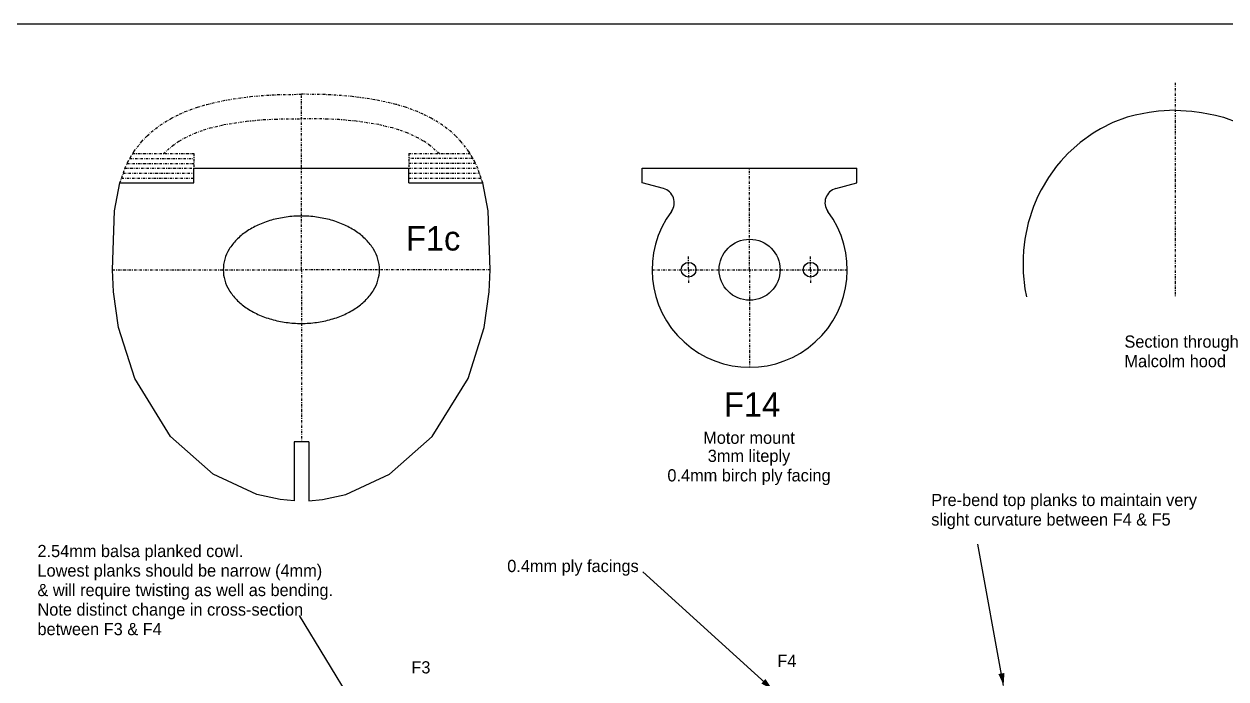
# Model space of a CAD drawing. Extents: x -1638 to 412, y -412 to 1290.
# Drawn here: x -1431 to -1184.7, y 1135.9 to 1270.2 of the extents above; entities that cross this region are included whole.
import ezdxf
from ezdxf.enums import TextEntityAlignment as Align

# ---------------------------------------------------------------- set-up
doc = ezdxf.new("R2010")
doc.units = 0
doc.linetypes.add('DASHDOT', pattern=[1, 0.5, -0.25, 0, -0.25])
for name, color, linetype in [('4', 7, 'CONTINUOUS'), ('6', 7, 'CONTINUOUS'), ('7', 7, 'CONTINUOUS'), ('8', 7, 'CONTINUOUS')]:
    doc.layers.add(name, color=color, linetype=linetype)
doc.styles.add('txt', font='TXT', dxfattribs={"height": 0.2})

# ---------------------------------------------------------------- blocks, each defined once
blk = doc.blocks.new('*D20')
at = {"layer": '7', "color": 215, "linetype": 'CONTINUOUS'}
blk.add_line((0, 0), (-5.2664, 28.9411), dxfattribs=at)
blk.add_solid([(0.1673, 2.5715), (0, 0), (-1.0625, 2.3477)], dxfattribs=at)
blk = doc.blocks.new('*D32')
at = {"layer": '7', "color": 215, "linetype": 'CONTINUOUS'}
blk.add_line((0, 0), (-26.5338, 24.1053), dxfattribs=at)
blk.add_solid([(-1.4302, 2.1437), (0, 0), (-2.2707, 1.2185)], dxfattribs=at)
blk = doc.blocks.new('*D33')
at = {"layer": '7', "color": 215, "linetype": 'CONTINUOUS'}
blk.add_line((0, 0), (-10.8036, 17.8245), dxfattribs=at)
blk.add_solid([(-0.7613, 2.4619), (0, 0), (-1.8303, 1.814)], dxfattribs=at)

msp = doc.modelspace()

# ---------------------------------------------------------------- linework, layer by layer
at = {"layer": '4', "color": 166, "linetype": 'DASHDOT'}
for p, q in [((-1195.039, 1258.1601), (-1195.039, 1214.2902)), ((-1374.1248, 1219.8224), (-1374.1248, 1255.7901)), ((-1282.268, 1219.8224), (-1282.268, 1240.6219)), ((-1294.768, 1219.8224), (-1294.768, 1222.7414)), ((-1269.768, 1219.8224), (-1269.768, 1222.7414)), ((-1412.8154, 1219.8224), (-1374.1248, 1219.8224)), ((-1335.4342, 1219.8224), (-1374.1248, 1219.8224)), ((-1374.1248, 1219.8224), (-1374.1248, 1184.5317)), ((-1302.268, 1219.8224), (-1262.268, 1219.8224)), ((-1294.768, 1219.8224), (-1294.768, 1216.9034)), ((-1282.268, 1219.8224), (-1282.268, 1199.8224)), ((-1269.768, 1219.8224), (-1269.768, 1216.9034))]:
    msp.add_line(p, q, dxfattribs=at)
at = {"layer": '4', "color": 253, "linetype": 'DASHDOT'}
for p, q in [((-1409.8184, 1241.6219), (-1396.1248, 1241.6219)), ((-1409.3004, 1242.6219), (-1396.1248, 1242.6219)), ((-1338.949, 1242.6219), (-1352.1248, 1242.6219)), ((-1338.431, 1241.6219), (-1352.1248, 1241.6219)), ((-1410.6626, 1239.6219), (-1396.1248, 1239.6219)), ((-1352.1248, 1239.6219), (-1337.587, 1239.6219)), ((-1411.004, 1238.6219), (-1396.1248, 1238.6219)), ((-1352.1248, 1238.6219), (-1337.2454, 1238.6219))]:
    msp.add_line(p, q, dxfattribs=at)
at = {"layer": '4', "color": 155, "linetype": 'DASHDOT'}
for p, q in [((-1408.708, 1243.6219), (-1396.1248, 1243.6219)), ((-1396.1248, 1243.6219), (-1396.1248, 1240.6219)), ((-1352.1248, 1243.6219), (-1339.5414, 1243.6219)), ((-1352.1248, 1243.6219), (-1352.1248, 1240.6219)), ((-1410.27, 1240.6219), (-1396.1248, 1240.6219)), ((-1352.1248, 1240.6219), (-1337.9794, 1240.6219))]:
    msp.add_line(p, q, dxfattribs=at)
at = {"layer": '4', "color": 5, "linetype": 'CONTINUOUS'}
for p, q in [((-1396.1248, 1237.6219), (-1396.1248, 1240.6219)), ((-1396.1248, 1240.6219), (-1352.1248, 1240.6219)), ((-1352.1248, 1237.6219), (-1352.1248, 1240.6219)), ((-1304.268, 1240.6219), (-1260.268, 1240.6219)), ((-1304.268, 1237.6219), (-1304.268, 1240.6219)), ((-1260.268, 1237.6219), (-1260.268, 1240.6219)), ((-1411.3018, 1237.6219), (-1396.1248, 1237.6219)), ((-1352.1248, 1237.6219), (-1336.9478, 1237.6219)), ((-1299.9356, 1236.4611), (-1304.268, 1237.6219)), ((-1264.6002, 1236.4611), (-1260.268, 1237.6219)), ((-1372.6248, 1184.5317), (-1375.6248, 1184.5317)), ((-1375.6248, 1184.5317), (-1375.6248, 1172.4775)), ((-1372.6248, 1184.5317), (-1372.6248, 1172.4775))]:
    msp.add_line(p, q, dxfattribs=at)
at = {"layer": '4', "color": 155, "linetype": 'DASHDOT'}
for points in [[(-1411.3018, 1237.6219), (-1410.270001, 1240.62192), (-1409.721996, 1241.818594), (-1408.430454, 1244.047719), (-1406.88183, 1246.0628), (-1405.708742, 1247.290189), (-1404.864918, 1248.057919), (-1403.030756, 1249.474442), (-1400.737012, 1250.882809), (-1399.074433, 1251.715562), (-1397.907507, 1252.224574), (-1395.434881, 1253.134155), (-1393.460487, 1253.723493), (-1389.208915, 1254.671001), (-1384.56223, 1255.321943), (-1381.250029, 1255.598055), (-1378.948394, 1255.714406), (-1374.1248, 1255.7901)], [(-1336.9478, 1237.6219), (-1337.979558, 1240.621933), (-1338.527557, 1241.81861), (-1339.819085, 1244.047739), (-1341.367695, 1246.062822), (-1342.540774, 1247.290211), (-1343.384592, 1248.057941), (-1345.218744, 1249.474464), (-1347.512478, 1250.88283), (-1349.175053, 1251.71558), (-1350.341976, 1252.224591), (-1352.814601, 1253.134169), (-1354.788996, 1253.723506), (-1359.040578, 1254.671009), (-1363.687284, 1255.321946), (-1366.999507, 1255.598057), (-1369.30116, 1255.714407), (-1374.1248, 1255.7901)], [(-1402.3968, 1243.622), (-1400.545129, 1245.250417), (-1399.141239, 1246.207513), (-1398.128818, 1246.790119), (-1395.917696, 1247.826), (-1394.094001, 1248.493048), (-1392.798341, 1248.887004), (-1390.012653, 1249.556901), (-1385.339219, 1250.279289), (-1381.886673, 1250.582355), (-1379.432422, 1250.708986), (-1374.1514, 1250.7902)], [(-1345.8526, 1243.622), (-1347.70433, 1245.250417), (-1349.108252, 1246.207513), (-1350.120689, 1246.790119), (-1352.331837, 1247.826), (-1354.155544, 1248.493048), (-1355.451208, 1248.887004), (-1358.236895, 1249.556901), (-1362.910306, 1250.279289), (-1366.362822, 1250.582355), (-1368.817047, 1250.708986), (-1374.098, 1250.7902)]]:
    msp.add_lwpolyline(points, dxfattribs=at)
at = {"layer": '4', "color": 155, "linetype": 'CONTINUOUS'}
for points in [[(-1195.039, 1252.5123), (-1198.453452, 1252.318096), (-1200.389642, 1252.068102), (-1203.291614, 1251.506985), (-1204.904753, 1251.071002), (-1207.824726, 1250.003494), (-1210.374415, 1248.73457), (-1211.891088, 1247.811867), (-1214.545942, 1245.877141), (-1217.063074, 1243.64863), (-1218.513257, 1242.107746), (-1219.403165, 1241.031101), (-1221.053962, 1238.702777), (-1222.504525, 1236.232364), (-1223.177121, 1234.903389), (-1224.094752, 1232.806801), (-1225.205519, 1229.463333), (-1225.901614, 1226.094921), (-1226.161077, 1223.793249), (-1226.24446, 1222.247688), (-1226.199255, 1219.161283), (-1225.838885, 1215.910454), (-1225.5308, 1214.2902)], [(-1195.039, 1252.5123), (-1191.624546, 1252.318096), (-1189.688353, 1252.068102), (-1186.786371, 1251.506985), (-1185.17322, 1251.071002), (-1182.253217, 1250.003494), (-1179.703491, 1248.73457), (-1178.186794, 1247.811867), (-1175.531898, 1245.877141), (-1173.014738, 1243.64863), (-1171.564546, 1242.107746), (-1170.674636, 1241.031101), (-1169.023838, 1238.702777), (-1167.573276, 1236.232364), (-1166.900683, 1234.903389), (-1165.98306, 1232.806801), (-1164.872324, 1229.463333), (-1164.176275, 1226.094921), (-1163.916837, 1223.793249), (-1163.833461, 1222.247688), (-1163.878641, 1219.161283), (-1164.238933, 1215.910454), (-1164.547, 1214.2902)]]:
    msp.add_lwpolyline(points, dxfattribs=at)
at = {"layer": '4', "color": 5, "linetype": 'CONTINUOUS'}
for points in [[(-1375.6248, 1172.4775), (-1378.447217, 1172.736442), (-1383.238354, 1173.784902), (-1392.191887, 1177.923134), (-1400.942623, 1185.668629), (-1408.279598, 1197.561688), (-1411.593469, 1208.008396), (-1412.635937, 1215.264668), (-1412.815317, 1219.822351), (-1412.383765, 1231.924831), (-1411.3016, 1237.6219)], [(-1372.6248, 1172.4775), (-1369.802327, 1172.736442), (-1365.01113, 1173.784902), (-1356.057678, 1177.923134), (-1347.306977, 1185.668629), (-1339.970002, 1197.561688), (-1336.656074, 1208.008396), (-1335.613478, 1215.264682), (-1335.434083, 1219.822395), (-1335.865635, 1231.92485), (-1336.9478, 1237.6219)]]:
    msp.add_lwpolyline(points, dxfattribs=at)
msp.add_lwpolyline([(-1390.12475, 1219.8224, 0.070526), (-1389.817314, 1217.676406, 0.065246), (-1388.906823, 1215.612882, 0.057287), (-1387.428264, 1213.711127, 0.049381), (-1385.438458, 1212.044225, 0.042943), (-1383.013874, 1210.676234, 0.038317), (-1380.247685, 1209.659725, 0.035394), (-1377.246195, 1209.033762, 0.03399), (-1374.12475, 1208.8224, 0.03399), (-1371.003305, 1209.033762, 0.035394), (-1368.001815, 1209.659725, 0.038317), (-1365.235626, 1210.676234, 0.042943), (-1362.811042, 1212.044225, 0.049381), (-1360.821236, 1213.711127, 0.057287), (-1359.342677, 1215.612882, 0.065246), (-1358.432186, 1217.676406, 0.070526), (-1358.12475, 1219.8224, 0.070526), (-1358.432186, 1221.968394, 0.065246), (-1359.342677, 1224.031918, 0.057287), (-1360.821236, 1225.933673, 0.049381), (-1362.811042, 1227.600575, 0.042943), (-1365.235626, 1228.968566, 0.038317), (-1368.001815, 1229.985075, 0.035394), (-1371.003305, 1230.611038, 0.03399), (-1374.12475, 1230.8224, 0.03399), (-1377.246195, 1230.611038, 0.035394), (-1380.247685, 1229.985075, 0.038317), (-1383.013874, 1228.968566, 0.042943), (-1385.438458, 1227.600575, 0.049381), (-1387.428264, 1225.933673, 0.057287), (-1388.906823, 1224.031918, 0.065246), (-1389.817314, 1221.968394, 0.070526)], format="xyb", close=True, dxfattribs=at)
for centre, radius in [((-1282.26795, 1219.8224), 6.25), ((-1294.76795, 1219.8224), 1.5), ((-1269.76795, 1219.8224), 1.5)]:
    msp.add_circle(centre, radius, dxfattribs=at)
for centre, radius, start, end in [((-1300.71211, 1233.563323), 3, 323.313842, 75.00045), ((-1263.82379, 1233.563323), 3, 104.99955, 216.686158), ((-1282.26795, 1219.8224), 20, 143.313842, 36.686158)]:
    msp.add_arc(centre, radius, start, end, dxfattribs=at)
at = {"layer": '6', "color": 202, "linetype": 'CONTINUOUS'}
msp.add_line((-469.4576, 1270.1819), (-1618.4576, 1270.1819), dxfattribs=at)

# ---------------------------------------------------------------- block references
at = {"layer": '7', "color": 215, "linetype": 'CONTINUOUS'}
for name, p in [('*D20', (-1230.217, 1134.6055)), ('*D32', (-1277.6004, 1133.795)), ('*D33', (-1363.731, 1131.1577))]:
    msp.add_blockref(name, p, dxfattribs=at)

# ---------------------------------------------------------------- texts
at = {"layer": '4', "color": 250, "linetype": 'CONTINUOUS', "style": 'txt'}
msp.add_text('F1c', height=5, dxfattribs=at).set_placement((-1352.6858, 1226.2599), align=Align.MIDDLE_LEFT)
at = {"layer": '8', "color": 250, "linetype": 'CONTINUOUS', "style": 'txt'}
for s, p in [('Section through', (-1205.4588, 1206.3451)), ('Malcolm hood', (-1205.4588, 1202.345)), ('Pre-bend top planks to maintain very', (-1245.0462, 1173.8891)), ('slight curvature between F4 & F5', (-1245.0462, 1169.889)), ('2.54mm balsa planked cowl.', (-1428.197, 1163.4249)), ('0.4mm ply facings', (-1331.93, 1160.3553)), ('Lowest planks should be narrow (4mm)', (-1428.197, 1159.4248)), ('& will require twisting as well as bending.', (-1428.197, 1155.4248)), ('Note distinct change in cross-section', (-1428.197, 1151.4248)), ('between F3 & F4', (-1428.197, 1147.4248))]:
    msp.add_text(s, height=2.5, dxfattribs=at).set_placement(p, align=Align.TOP_LEFT)
for s, height, p in [('F14', 5, (-1287.5188, 1192.1815)), ('F4', 2.5, (-1276.579, 1139.656)), ('F3', 2.5, (-1351.579, 1138.3364))]:
    msp.add_text(s, height=height, dxfattribs=at).set_placement(p, align=Align.MIDDLE_LEFT)
for s, p in [('Motor mount', (-1282.3942, 1185.3732)), ('3mm liteply', (-1282.3942, 1181.3732)), ('0.4mm birch ply facing', (-1282.3942, 1177.3731))]:
    msp.add_text(s, height=2.5, dxfattribs=at).set_placement(p, align=Align.MIDDLE)

doc.saveas('drawing.dxf')
